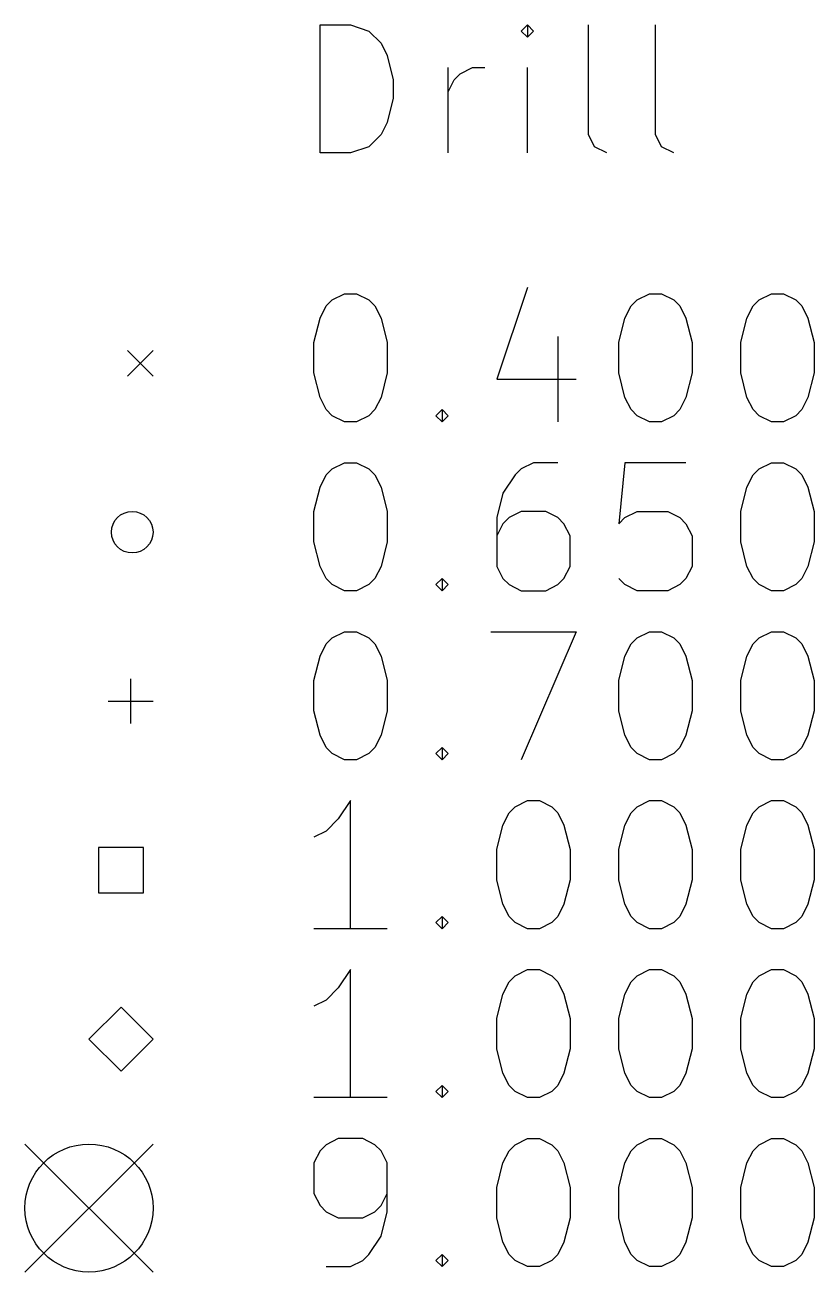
# Model space of a CAD drawing. Extents: x 113.9 to 184, y -131.6 to -37.6.
# Drawn here: x 113.85 to 126.17, y -130.94 to -111.45 of the extents above; entities that cross this region are included whole.
import ezdxf

# ---------------------------------------------------------------- set-up
doc = ezdxf.new("R2010")
doc.units = 0
doc.layers.add('BLACK', color=7, linetype='CONTINUOUS')

msp = doc.modelspace()

# ---------------------------------------------------------------- linework, layer by layer
at = {"layer": 'BLACK', "linetype": 'CONTINUOUS'}
for p, q in [((118.45827, -113.45084), (118.45827, -111.45084)), ((118.45827, -111.45084), (118.93446, -111.45084)), ((118.93446, -111.45084), (119.220175, -111.546078)), ((121.696365, -111.45084), (121.601127, -111.546078)), ((121.791603, -111.546078), (121.696365, -111.45084)), ((121.696365, -111.45084), (121.696365, -111.641316)), ((122.648746, -113.165125), (122.648746, -111.45084)), ((123.696365, -113.165125), (123.696365, -111.45084)), ((119.220175, -111.546078), (119.410651, -111.736554)), ((121.601127, -111.546078), (121.696365, -111.641316)), ((121.696365, -111.641316), (121.791603, -111.546078)), ((119.410651, -111.736554), (119.505889, -111.92703)), ((119.505889, -111.92703), (119.601127, -112.307982)), ((120.45827, -113.45084), (120.45827, -112.117506)), ((120.553508, -112.307982), (120.648746, -112.212744)), ((120.648746, -112.212744), (120.839222, -112.117506)), ((120.839222, -112.117506), (121.029699, -112.117506)), ((121.696365, -113.45084), (121.696365, -112.117506)), ((119.601127, -112.307982), (119.601127, -112.593697)), ((120.45827, -112.498459), (120.553508, -112.307982)), ((119.601127, -112.593697), (119.505889, -112.974649)), ((119.505889, -112.974649), (119.410651, -113.165125)), ((119.410651, -113.165125), (119.220175, -113.355602)), ((122.743984, -113.355602), (122.648746, -113.165125)), ((123.791603, -113.355602), (123.696365, -113.165125)), ((119.220175, -113.355602), (118.93446, -113.45084)), ((122.93446, -113.45084), (122.743984, -113.355602)), ((123.982079, -113.45084), (123.791603, -113.355602)), ((118.93446, -113.45084), (118.45827, -113.45084)), ((118.648746, -115.746078), (118.839222, -115.65084)), ((118.839222, -115.65084), (119.029699, -115.65084)), ((119.029699, -115.65084), (119.220175, -115.746078)), ((121.696365, -115.555602), (121.220175, -116.984173)), ((123.410651, -115.746078), (123.601127, -115.65084)), ((123.601127, -115.65084), (123.791604, -115.65084)), ((123.791604, -115.65084), (123.98208, -115.746078)), ((125.315413, -115.746078), (125.505889, -115.65084)), ((125.505889, -115.65084), (125.696366, -115.65084)), ((125.696366, -115.65084), (125.886842, -115.746078)), ((118.45827, -116.031792), (118.553508, -115.841316)), ((118.553508, -115.841316), (118.648746, -115.746078)), ((119.220175, -115.746078), (119.315413, -115.841316)), ((119.315413, -115.841316), (119.410651, -116.031792)), ((123.220175, -116.031792), (123.315413, -115.841316)), ((123.315413, -115.841316), (123.410651, -115.746078)), ((123.98208, -115.746078), (124.077318, -115.841316)), ((124.077318, -115.841316), (124.172556, -116.031792)), ((125.124937, -116.031792), (125.220175, -115.841316)), ((125.220175, -115.841316), (125.315413, -115.746078)), ((125.886842, -115.746078), (125.98208, -115.841316)), ((125.98208, -115.841316), (126.077318, -116.031792)), ((118.363032, -116.412744), (118.45827, -116.031792)), ((119.410651, -116.031792), (119.505889, -116.412744)), ((123.124937, -116.412744), (123.220175, -116.031792)), ((124.172556, -116.031792), (124.267794, -116.412744)), ((125.029699, -116.412744), (125.124937, -116.031792)), ((126.077318, -116.031792), (126.172556, -116.412744)), ((122.172556, -116.317506), (122.172556, -117.65084)), ((118.363032, -116.888935), (118.363032, -116.412744)), ((119.505889, -116.412744), (119.505889, -116.888935)), ((123.124937, -116.888935), (123.124937, -116.412744)), ((124.267794, -116.412744), (124.267794, -116.888935)), ((125.029699, -116.888935), (125.029699, -116.412744)), ((126.172556, -116.412744), (126.172556, -116.888935)), ((115.450502, -116.536002), (115.850502, -116.936002)), ((115.850502, -116.536002), (115.450502, -116.936002)), ((118.45827, -117.269887), (118.363032, -116.888935)), ((119.505889, -116.888935), (119.410651, -117.269887)), ((123.220175, -117.269887), (123.124937, -116.888935)), ((124.267794, -116.888935), (124.172556, -117.269887)), ((125.124937, -117.269887), (125.029699, -116.888935)), ((126.172556, -116.888935), (126.077318, -117.269887)), ((121.220175, -116.984173), (122.45827, -116.984173)), ((118.553508, -117.460363), (118.45827, -117.269887)), ((119.410651, -117.269887), (119.315413, -117.460363)), ((123.315413, -117.460363), (123.220175, -117.269887)), ((124.172556, -117.269887), (124.077318, -117.460363)), ((125.220175, -117.460363), (125.124937, -117.269887)), ((126.077318, -117.269887), (125.98208, -117.460363)), ((118.648746, -117.555602), (118.553508, -117.460363)), ((119.315413, -117.460363), (119.220175, -117.555602)), ((120.267794, -117.555602), (120.363032, -117.460363)), ((120.363032, -117.460363), (120.45827, -117.555602)), ((120.363032, -117.460363), (120.363032, -117.65084)), ((123.410651, -117.555602), (123.315413, -117.460363)), ((124.077318, -117.460363), (123.98208, -117.555602)), ((125.315413, -117.555602), (125.220175, -117.460363)), ((125.98208, -117.460363), (125.886842, -117.555602)), ((118.839222, -117.65084), (118.648746, -117.555602)), ((119.029699, -117.65084), (118.839222, -117.65084)), ((119.220175, -117.555602), (119.029699, -117.65084)), ((120.363032, -117.65084), (120.267794, -117.555602)), ((120.45827, -117.555602), (120.363032, -117.65084)), ((123.601127, -117.65084), (123.410651, -117.555602)), ((123.791604, -117.65084), (123.601127, -117.65084)), ((123.98208, -117.555602), (123.791604, -117.65084)), ((125.505889, -117.65084), (125.315413, -117.555602)), ((125.696366, -117.65084), (125.505889, -117.65084)), ((125.886842, -117.555602), (125.696366, -117.65084)), ((118.553508, -118.481316), (118.648746, -118.386078)), ((118.648746, -118.386078), (118.839222, -118.29084)), ((118.839222, -118.29084), (119.029699, -118.29084)), ((119.029699, -118.29084), (119.220175, -118.386078)), ((119.220175, -118.386078), (119.315413, -118.481316)), ((121.601127, -118.386078), (121.505889, -118.481316)), ((121.791603, -118.29084), (121.601127, -118.386078)), ((122.172556, -118.29084), (121.791603, -118.29084)), ((123.220175, -118.29084), (123.124937, -119.243221)), ((124.172556, -118.29084), (123.220175, -118.29084)), ((125.220175, -118.481316), (125.315413, -118.386078)), ((125.315413, -118.386078), (125.505889, -118.29084)), ((125.505889, -118.29084), (125.696366, -118.29084)), ((125.696366, -118.29084), (125.886842, -118.386078)), ((125.886842, -118.386078), (125.98208, -118.481316)), ((118.45827, -118.671792), (118.553508, -118.481316)), ((119.315413, -118.481316), (119.410651, -118.671792)), ((121.505889, -118.481316), (121.315413, -118.76703)), ((125.124937, -118.671792), (125.220175, -118.481316)), ((125.98208, -118.481316), (126.077318, -118.671792)), ((118.363032, -119.052744), (118.45827, -118.671792)), ((119.410651, -118.671792), (119.505889, -119.052744)), ((121.315413, -118.76703), (121.220175, -119.147982)), ((125.029699, -119.052744), (125.124937, -118.671792)), ((126.077318, -118.671792), (126.172556, -119.052744)), ((118.363032, -119.528935), (118.363032, -119.052744)), ((119.505889, -119.052744), (119.505889, -119.528935)), ((121.601127, -119.052744), (121.410651, -119.147982)), ((121.98208, -119.052744), (121.601127, -119.052744)), ((122.172556, -119.147982), (121.98208, -119.052744)), ((123.220175, -119.147982), (123.410651, -119.052744)), ((123.410651, -119.052744), (123.886842, -119.052744)), ((123.886842, -119.052744), (124.077318, -119.147982)), ((125.029699, -119.528935), (125.029699, -119.052744)), ((126.172556, -119.052744), (126.172556, -119.528935)), ((121.220175, -119.147982), (121.220175, -119.909887)), ((121.315413, -119.243221), (121.220175, -119.433697)), ((121.410651, -119.147982), (121.315413, -119.243221)), ((122.267794, -119.243221), (122.172556, -119.147982)), ((122.363032, -119.433697), (122.267794, -119.243221)), ((123.124937, -119.243221), (123.220175, -119.147982)), ((124.077318, -119.147982), (124.172556, -119.243221)), ((124.172556, -119.243221), (124.267794, -119.433697)), ((122.363032, -119.909887), (122.363032, -119.433697)), ((124.267794, -119.433697), (124.267794, -119.909887)), ((118.45827, -119.909887), (118.363032, -119.528935)), ((119.505889, -119.528935), (119.410651, -119.909887)), ((125.124937, -119.909887), (125.029699, -119.528935)), ((126.172556, -119.528935), (126.077318, -119.909887)), ((118.553508, -120.100363), (118.45827, -119.909887)), ((119.410651, -119.909887), (119.315413, -120.100363)), ((121.220175, -119.909887), (121.315413, -120.100363)), ((122.267794, -120.100363), (122.363032, -119.909887)), ((124.267794, -119.909887), (124.172556, -120.100363)), ((125.220175, -120.100363), (125.124937, -119.909887)), ((126.077318, -119.909887), (125.98208, -120.100363)), ((118.648746, -120.195602), (118.553508, -120.100363)), ((118.839222, -120.29084), (118.648746, -120.195602)), ((119.220175, -120.195602), (119.029699, -120.29084)), ((119.315413, -120.100363), (119.220175, -120.195602)), ((120.267794, -120.195602), (120.363032, -120.100363)), ((120.363032, -120.29084), (120.267794, -120.195602)), ((120.363032, -120.100363), (120.45827, -120.195602)), ((120.363032, -120.100363), (120.363032, -120.29084)), ((120.45827, -120.195602), (120.363032, -120.29084)), ((121.315413, -120.100363), (121.410651, -120.195602)), ((121.410651, -120.195602), (121.601127, -120.29084)), ((121.98208, -120.29084), (122.172556, -120.195602)), ((122.172556, -120.195602), (122.267794, -120.100363)), ((123.220175, -120.195602), (123.124937, -120.100363)), ((123.410651, -120.29084), (123.220175, -120.195602)), ((124.077318, -120.195602), (123.886842, -120.29084)), ((124.172556, -120.100363), (124.077318, -120.195602)), ((125.315413, -120.195602), (125.220175, -120.100363)), ((125.505889, -120.29084), (125.315413, -120.195602)), ((125.886842, -120.195602), (125.696366, -120.29084)), ((125.98208, -120.100363), (125.886842, -120.195602)), ((119.029699, -120.29084), (118.839222, -120.29084)), ((121.601127, -120.29084), (121.98208, -120.29084)), ((123.886842, -120.29084), (123.410651, -120.29084)), ((125.696366, -120.29084), (125.505889, -120.29084)), ((118.648746, -121.026078), (118.839222, -120.93084)), ((118.839222, -120.93084), (119.029699, -120.93084)), ((119.029699, -120.93084), (119.220175, -121.026078)), ((121.124937, -120.93084), (122.45827, -120.93084)), ((122.45827, -120.93084), (121.601127, -122.93084)), ((123.410651, -121.026078), (123.601127, -120.93084)), ((123.601127, -120.93084), (123.791604, -120.93084)), ((123.791604, -120.93084), (123.98208, -121.026078)), ((125.315413, -121.026078), (125.505889, -120.93084)), ((125.505889, -120.93084), (125.696366, -120.93084)), ((125.696366, -120.93084), (125.886842, -121.026078)), ((118.45827, -121.311792), (118.553508, -121.121316)), ((118.553508, -121.121316), (118.648746, -121.026078)), ((119.220175, -121.026078), (119.315413, -121.121316)), ((119.315413, -121.121316), (119.410651, -121.311792)), ((123.220175, -121.311792), (123.315413, -121.121316)), ((123.315413, -121.121316), (123.410651, -121.026078)), ((123.98208, -121.026078), (124.077318, -121.121316)), ((124.077318, -121.121316), (124.172556, -121.311792)), ((125.124937, -121.311792), (125.220175, -121.121316)), ((125.220175, -121.121316), (125.315413, -121.026078)), ((125.886842, -121.026078), (125.98208, -121.121316)), ((125.98208, -121.121316), (126.077318, -121.311792)), ((118.363032, -121.692744), (118.45827, -121.311792)), ((119.410651, -121.311792), (119.505889, -121.692744)), ((123.124937, -121.692744), (123.220175, -121.311792)), ((124.172556, -121.311792), (124.267794, -121.692744)), ((125.029699, -121.692744), (125.124937, -121.311792)), ((126.077318, -121.311792), (126.172556, -121.692744)), ((115.500502, -121.666002), (115.500502, -122.366002)), ((118.363032, -122.168935), (118.363032, -121.692744)), ((119.505889, -121.692744), (119.505889, -122.168935)), ((123.124937, -122.168935), (123.124937, -121.692744)), ((124.267794, -121.692744), (124.267794, -122.168935)), ((125.029699, -122.168935), (125.029699, -121.692744)), ((126.172556, -121.692744), (126.172556, -122.168935)), ((115.150502, -122.016002), (115.850502, -122.016002)), ((118.45827, -122.549887), (118.363032, -122.168935)), ((119.505889, -122.168935), (119.410651, -122.549887)), ((123.220175, -122.549887), (123.124937, -122.168935)), ((124.267794, -122.168935), (124.172556, -122.549887)), ((125.124937, -122.549887), (125.029699, -122.168935)), ((126.172556, -122.168935), (126.077318, -122.549887)), ((118.553508, -122.740363), (118.45827, -122.549887)), ((119.410651, -122.549887), (119.315413, -122.740363)), ((123.315413, -122.740363), (123.220175, -122.549887)), ((124.172556, -122.549887), (124.077318, -122.740363)), ((125.220175, -122.740363), (125.124937, -122.549887)), ((126.077318, -122.549887), (125.98208, -122.740363)), ((118.648746, -122.835602), (118.553508, -122.740363)), ((119.315413, -122.740363), (119.220175, -122.835602)), ((120.267794, -122.835602), (120.363032, -122.740363)), ((120.363032, -122.740363), (120.45827, -122.835602)), ((120.363032, -122.740363), (120.363032, -122.93084)), ((123.410651, -122.835602), (123.315413, -122.740363)), ((124.077318, -122.740363), (123.98208, -122.835602)), ((125.315413, -122.835602), (125.220175, -122.740363)), ((125.98208, -122.740363), (125.886842, -122.835602)), ((118.839222, -122.93084), (118.648746, -122.835602)), ((119.029699, -122.93084), (118.839222, -122.93084)), ((119.220175, -122.835602), (119.029699, -122.93084)), ((120.363032, -122.93084), (120.267794, -122.835602)), ((120.45827, -122.835602), (120.363032, -122.93084)), ((123.601127, -122.93084), (123.410651, -122.835602)), ((123.791604, -122.93084), (123.601127, -122.93084)), ((123.98208, -122.835602), (123.791604, -122.93084)), ((125.505889, -122.93084), (125.315413, -122.835602)), ((125.696366, -122.93084), (125.505889, -122.93084)), ((125.886842, -122.835602), (125.696366, -122.93084)), ((118.93446, -123.57084), (118.743984, -123.856554)), ((118.93446, -125.57084), (118.93446, -123.57084)), ((121.410651, -123.761316), (121.505889, -123.666078)), ((121.505889, -123.666078), (121.696365, -123.57084)), ((121.696365, -123.57084), (121.886842, -123.57084)), ((121.886842, -123.57084), (122.077318, -123.666078)), ((122.077318, -123.666078), (122.172556, -123.761316)), ((123.315413, -123.761316), (123.410651, -123.666078)), ((123.410651, -123.666078), (123.601127, -123.57084)), ((123.601127, -123.57084), (123.791604, -123.57084)), ((123.791604, -123.57084), (123.98208, -123.666078)), ((123.98208, -123.666078), (124.077318, -123.761316)), ((125.220175, -123.761316), (125.315413, -123.666078)), ((125.315413, -123.666078), (125.505889, -123.57084)), ((125.505889, -123.57084), (125.696366, -123.57084)), ((125.696366, -123.57084), (125.886842, -123.666078)), ((125.886842, -123.666078), (125.98208, -123.761316)), ((118.743984, -123.856554), (118.553508, -124.04703)), ((121.315413, -123.951792), (121.410651, -123.761316)), ((122.172556, -123.761316), (122.267794, -123.951792)), ((123.220175, -123.951792), (123.315413, -123.761316)), ((124.077318, -123.761316), (124.172556, -123.951792)), ((125.124937, -123.951792), (125.220175, -123.761316)), ((125.98208, -123.761316), (126.077318, -123.951792)), ((118.553508, -124.04703), (118.363032, -124.142268)), ((121.220175, -124.332744), (121.315413, -123.951792)), ((122.267794, -123.951792), (122.363032, -124.332744)), ((123.124937, -124.332744), (123.220175, -123.951792)), ((124.172556, -123.951792), (124.267794, -124.332744)), ((125.029699, -124.332744), (125.124937, -123.951792)), ((126.077318, -123.951792), (126.172556, -124.332744)), ((115.704059, -124.302445), (114.996945, -124.302445)), ((114.996945, -124.302445), (114.996945, -125.009559)), ((115.704059, -125.009559), (115.704059, -124.302445)), ((121.220175, -124.808935), (121.220175, -124.332744)), ((122.363032, -124.332744), (122.363032, -124.808935)), ((123.124937, -124.808935), (123.124937, -124.332744)), ((124.267794, -124.332744), (124.267794, -124.808935)), ((125.029699, -124.808935), (125.029699, -124.332744)), ((126.172556, -124.332744), (126.172556, -124.808935)), ((121.315413, -125.189887), (121.220175, -124.808935)), ((122.363032, -124.808935), (122.267794, -125.189887)), ((123.220175, -125.189887), (123.124937, -124.808935)), ((124.267794, -124.808935), (124.172556, -125.189887)), ((125.124937, -125.189887), (125.029699, -124.808935)), ((126.172556, -124.808935), (126.077318, -125.189887)), ((114.996945, -125.009559), (115.704059, -125.009559)), ((121.410651, -125.380363), (121.315413, -125.189887)), ((122.267794, -125.189887), (122.172556, -125.380363)), ((123.315413, -125.380363), (123.220175, -125.189887)), ((124.172556, -125.189887), (124.077318, -125.380363)), ((125.220175, -125.380363), (125.124937, -125.189887)), ((126.077318, -125.189887), (125.98208, -125.380363)), ((120.267794, -125.475602), (120.363032, -125.380363)), ((120.363032, -125.57084), (120.267794, -125.475602)), ((120.363032, -125.380363), (120.45827, -125.475602)), ((120.363032, -125.380363), (120.363032, -125.57084)), ((120.45827, -125.475602), (120.363032, -125.57084)), ((121.505889, -125.475602), (121.410651, -125.380363)), ((121.696365, -125.57084), (121.505889, -125.475602)), ((122.077318, -125.475602), (121.886842, -125.57084)), ((122.172556, -125.380363), (122.077318, -125.475602)), ((123.410651, -125.475602), (123.315413, -125.380363)), ((123.601127, -125.57084), (123.410651, -125.475602)), ((123.98208, -125.475602), (123.791604, -125.57084)), ((124.077318, -125.380363), (123.98208, -125.475602)), ((125.315413, -125.475602), (125.220175, -125.380363)), ((125.505889, -125.57084), (125.315413, -125.475602)), ((125.886842, -125.475602), (125.696366, -125.57084)), ((125.98208, -125.380363), (125.886842, -125.475602)), ((119.505889, -125.57084), (118.363032, -125.57084)), ((121.886842, -125.57084), (121.696365, -125.57084)), ((123.791604, -125.57084), (123.601127, -125.57084)), ((125.696366, -125.57084), (125.505889, -125.57084)), ((118.93446, -126.21084), (118.743984, -126.496554)), ((118.93446, -128.21084), (118.93446, -126.21084)), ((121.505889, -126.306078), (121.696365, -126.21084)), ((121.696365, -126.21084), (121.886842, -126.21084)), ((121.886842, -126.21084), (122.077318, -126.306078)), ((123.410651, -126.306078), (123.601127, -126.21084)), ((123.601127, -126.21084), (123.791604, -126.21084)), ((123.791604, -126.21084), (123.98208, -126.306078)), ((125.315413, -126.306078), (125.505889, -126.21084)), ((125.505889, -126.21084), (125.696366, -126.21084)), ((125.696366, -126.21084), (125.886842, -126.306078)), ((121.315413, -126.591792), (121.410651, -126.401316)), ((121.410651, -126.401316), (121.505889, -126.306078)), ((122.077318, -126.306078), (122.172556, -126.401316)), ((122.172556, -126.401316), (122.267794, -126.591792)), ((123.220175, -126.591792), (123.315413, -126.401316)), ((123.315413, -126.401316), (123.410651, -126.306078)), ((123.98208, -126.306078), (124.077318, -126.401316)), ((124.077318, -126.401316), (124.172556, -126.591792)), ((125.124937, -126.591792), (125.220175, -126.401316)), ((125.220175, -126.401316), (125.315413, -126.306078)), ((125.886842, -126.306078), (125.98208, -126.401316)), ((125.98208, -126.401316), (126.077318, -126.591792)), ((118.743984, -126.496554), (118.553508, -126.68703)), ((121.220175, -126.972744), (121.315413, -126.591792)), ((122.267794, -126.591792), (122.363032, -126.972744)), ((123.124937, -126.972744), (123.220175, -126.591792)), ((124.172556, -126.591792), (124.267794, -126.972744)), ((125.029699, -126.972744), (125.124937, -126.591792)), ((126.077318, -126.591792), (126.172556, -126.972744)), ((115.350502, -126.796002), (114.850502, -127.296002)), ((115.850502, -127.296002), (115.350502, -126.796002)), ((118.553508, -126.68703), (118.363032, -126.782268)), ((121.220175, -127.448935), (121.220175, -126.972744)), ((122.363032, -126.972744), (122.363032, -127.448935)), ((123.124937, -127.448935), (123.124937, -126.972744)), ((124.267794, -126.972744), (124.267794, -127.448935)), ((125.029699, -127.448935), (125.029699, -126.972744)), ((126.172556, -126.972744), (126.172556, -127.448935)), ((114.850502, -127.296002), (115.350502, -127.796002)), ((115.350502, -127.796002), (115.850502, -127.296002)), ((121.315413, -127.829887), (121.220175, -127.448935)), ((122.363032, -127.448935), (122.267794, -127.829887)), ((123.220175, -127.829887), (123.124937, -127.448935)), ((124.267794, -127.448935), (124.172556, -127.829887)), ((125.124937, -127.829887), (125.029699, -127.448935)), ((126.172556, -127.448935), (126.077318, -127.829887)), ((121.410651, -128.020363), (121.315413, -127.829887)), ((122.267794, -127.829887), (122.172556, -128.020363)), ((123.315413, -128.020363), (123.220175, -127.829887)), ((124.172556, -127.829887), (124.077318, -128.020363)), ((125.220175, -128.020363), (125.124937, -127.829887)), ((126.077318, -127.829887), (125.98208, -128.020363)), ((119.505889, -128.21084), (118.363032, -128.21084)), ((120.267794, -128.115602), (120.363032, -128.020363)), ((120.363032, -128.21084), (120.267794, -128.115602)), ((120.363032, -128.020363), (120.45827, -128.115602)), ((120.363032, -128.020363), (120.363032, -128.21084)), ((120.45827, -128.115602), (120.363032, -128.21084)), ((121.505889, -128.115602), (121.410651, -128.020363)), ((121.696365, -128.21084), (121.505889, -128.115602)), ((121.886842, -128.21084), (121.696365, -128.21084)), ((122.077318, -128.115602), (121.886842, -128.21084)), ((122.172556, -128.020363), (122.077318, -128.115602)), ((123.410651, -128.115602), (123.315413, -128.020363)), ((123.601127, -128.21084), (123.410651, -128.115602)), ((123.791604, -128.21084), (123.601127, -128.21084)), ((123.98208, -128.115602), (123.791604, -128.21084)), ((124.077318, -128.020363), (123.98208, -128.115602)), ((125.315413, -128.115602), (125.220175, -128.020363)), ((125.505889, -128.21084), (125.315413, -128.115602)), ((125.696366, -128.21084), (125.505889, -128.21084)), ((125.886842, -128.115602), (125.696366, -128.21084)), ((125.98208, -128.020363), (125.886842, -128.115602)), ((113.850502, -128.936002), (115.850502, -130.936002)), ((115.850502, -128.936002), (113.850502, -130.936002)), ((118.553508, -128.946078), (118.45827, -129.041316)), ((118.743984, -128.85084), (118.553508, -128.946078)), ((119.124937, -128.85084), (118.743984, -128.85084)), ((119.315413, -128.946078), (119.124937, -128.85084)), ((119.410651, -129.041316), (119.315413, -128.946078)), ((121.410651, -129.041316), (121.505889, -128.946078)), ((121.505889, -128.946078), (121.696365, -128.85084)), ((121.696365, -128.85084), (121.886842, -128.85084)), ((121.886842, -128.85084), (122.077318, -128.946078)), ((122.077318, -128.946078), (122.172556, -129.041316)), ((123.315413, -129.041316), (123.410651, -128.946078)), ((123.410651, -128.946078), (123.601127, -128.85084)), ((123.601127, -128.85084), (123.791604, -128.85084)), ((123.791604, -128.85084), (123.98208, -128.946078)), ((123.98208, -128.946078), (124.077318, -129.041316)), ((125.220175, -129.041316), (125.315413, -128.946078)), ((125.315413, -128.946078), (125.505889, -128.85084)), ((125.505889, -128.85084), (125.696366, -128.85084)), ((125.696366, -128.85084), (125.886842, -128.946078)), ((125.886842, -128.946078), (125.98208, -129.041316)), ((118.45827, -129.041316), (118.363032, -129.231792)), ((119.505889, -129.231792), (119.410651, -129.041316)), ((121.315413, -129.231792), (121.410651, -129.041316)), ((122.172556, -129.041316), (122.267794, -129.231792)), ((123.220175, -129.231792), (123.315413, -129.041316)), ((124.077318, -129.041316), (124.172556, -129.231792)), ((125.124937, -129.231792), (125.220175, -129.041316)), ((125.98208, -129.041316), (126.077318, -129.231792)), ((118.363032, -129.231792), (118.363032, -129.707982)), ((119.505889, -129.993697), (119.505889, -129.231792)), ((121.220175, -129.612744), (121.315413, -129.231792)), ((122.267794, -129.231792), (122.363032, -129.612744)), ((123.124937, -129.612744), (123.220175, -129.231792)), ((124.172556, -129.231792), (124.267794, -129.612744)), ((125.029699, -129.612744), (125.124937, -129.231792)), ((126.077318, -129.231792), (126.172556, -129.612744)), ((118.363032, -129.707982), (118.45827, -129.898459)), ((119.410651, -129.898459), (119.505889, -129.707982)), ((121.220175, -130.088935), (121.220175, -129.612744)), ((122.363032, -129.612744), (122.363032, -130.088935)), ((123.124937, -130.088935), (123.124937, -129.612744)), ((124.267794, -129.612744), (124.267794, -130.088935)), ((125.029699, -130.088935), (125.029699, -129.612744)), ((126.172556, -129.612744), (126.172556, -130.088935)), ((118.45827, -129.898459), (118.553508, -129.993697)), ((119.315413, -129.993697), (119.410651, -129.898459)), ((118.553508, -129.993697), (118.743984, -130.088935)), ((118.743984, -130.088935), (119.124937, -130.088935)), ((119.124937, -130.088935), (119.315413, -129.993697)), ((119.410651, -130.374649), (119.505889, -129.993697)), ((121.315413, -130.469887), (121.220175, -130.088935)), ((122.363032, -130.088935), (122.267794, -130.469887)), ((123.220175, -130.469887), (123.124937, -130.088935)), ((124.267794, -130.088935), (124.172556, -130.469887)), ((125.124937, -130.469887), (125.029699, -130.088935)), ((126.172556, -130.088935), (126.077318, -130.469887)), ((119.220175, -130.660363), (119.410651, -130.374649)), ((121.410651, -130.660363), (121.315413, -130.469887)), ((122.267794, -130.469887), (122.172556, -130.660363)), ((123.315413, -130.660363), (123.220175, -130.469887)), ((124.172556, -130.469887), (124.077318, -130.660363)), ((125.220175, -130.660363), (125.124937, -130.469887)), ((126.077318, -130.469887), (125.98208, -130.660363)), ((119.124937, -130.755602), (119.220175, -130.660363)), ((120.267794, -130.755602), (120.363032, -130.660363)), ((120.363032, -130.660363), (120.45827, -130.755602)), ((120.363032, -130.660363), (120.363032, -130.85084)), ((121.505889, -130.755602), (121.410651, -130.660363)), ((122.172556, -130.660363), (122.077318, -130.755602)), ((123.410651, -130.755602), (123.315413, -130.660363)), ((124.077318, -130.660363), (123.98208, -130.755602)), ((125.315413, -130.755602), (125.220175, -130.660363)), ((125.98208, -130.660363), (125.886842, -130.755602)), ((118.553508, -130.85084), (118.93446, -130.85084)), ((118.93446, -130.85084), (119.124937, -130.755602)), ((120.363032, -130.85084), (120.267794, -130.755602)), ((120.45827, -130.755602), (120.363032, -130.85084)), ((121.696365, -130.85084), (121.505889, -130.755602)), ((121.886842, -130.85084), (121.696365, -130.85084)), ((122.077318, -130.755602), (121.886842, -130.85084)), ((123.601127, -130.85084), (123.410651, -130.755602)), ((123.791604, -130.85084), (123.601127, -130.85084)), ((123.98208, -130.755602), (123.791604, -130.85084)), ((125.505889, -130.85084), (125.315413, -130.755602)), ((125.696366, -130.85084), (125.505889, -130.85084)), ((125.886842, -130.755602), (125.696366, -130.85084))]:
    msp.add_line(p, q, dxfattribs=at)
at = {"layer": 'BLACK'}
for centre, radius in [((115.525502, -119.376002), 0.325), ((114.850502, -129.936002), 1)]:
    msp.add_circle(centre, radius, dxfattribs=at)

doc.saveas('drawing.dxf')
